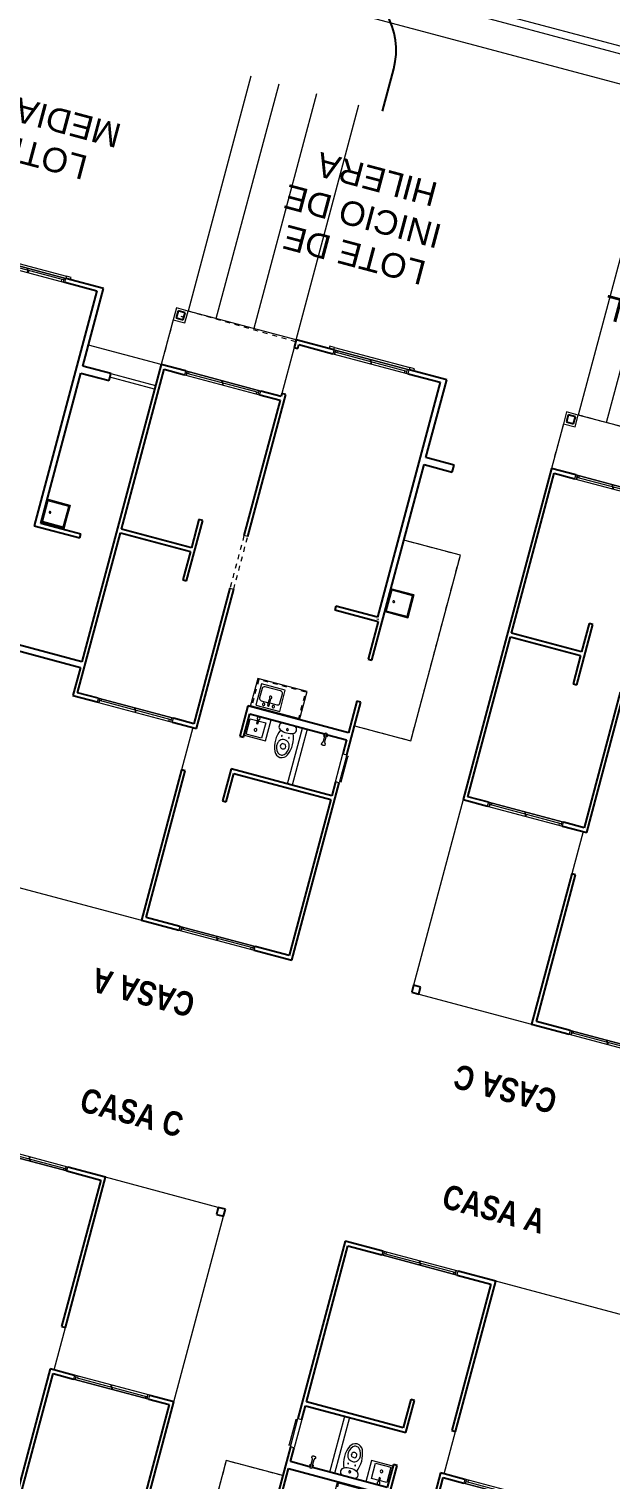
# Model space of a CAD drawing. Header units: metres. Extents: x 689715 to 690980, y 1005284 to 1006835.
# Drawn here: x 690693.04 to 690705, y 1005584.99 to 1005614.81 of the extents above; entities that cross this region are included whole.
import ezdxf

# ---------------------------------------------------------------- set-up
doc = ezdxf.new("R2010")
doc.units = ezdxf.units.M
doc.linetypes.add('Dash', pattern=[0.006, 0.003, -0.003])
doc.linetypes.add('Overhead', pattern=[0.00396875, 0.00238125, -0.0015875])
for name, color, linetype, lineweight in [('A-AREA', 250, 'Dash', 9), ('A-COLS', 52, 'Continuous', 9), ('A-DETL-GENF', 92, 'Continuous', 9), ('A-DETL-MEDM', 33, 'Continuous', 18), ('A-FLOR', 250, 'Continuous', 9), ('A-GENM', 13, 'Continuous', 9), ('A-GLAZ', 151, 'Continuous', 9), ('A-WALL', 250, 'Continuous', 9), ('G-ANNO-TEXT', 2, 'Continuous', 9), ('P-PIPE', 250, 'Continuous', 9), ('P-SANR-FIXT', 250, 'Continuous', 9), ('Q-CASE', 31, 'Continuous', 9), ('X1$0$A-FLOR', 250, 'Continuous', 9)]:
    doc.layers.add(name, color=color, linetype=linetype, lineweight=lineweight)
doc.layers.add('A-BLDG', color=7, linetype='Continuous')
doc.layers.add('C-CALLE-ACERA', color=8, linetype='Continuous')
doc.styles.add('ARIAL', font='arial.ttf')
doc.styles.add('Arial_B', font='', dxfattribs={"width": 0.8, "height": 0.5})
doc.styles.get('Arial_B').set_extended_font_data('Arial', bold=True)

# ---------------------------------------------------------------- blocks, each defined once
blk = doc.blocks.new('Window-Sliding - VENTANA DE 1_60 X 1_20-675561-PLANO CLAVE')
at = {"layer": 'A-GLAZ'}
for p, q in [((0.8003658304546725, 0.03999999999999999), (-0.7996341695453272, 0.03999999999999999)), ((-0.7996341695453272, 0.03999999999999999), (-0.7996341695453272, -0.04254999999902379)), ((-0.7996341695453272, 0.04000000000097636), (0.8003658304546725, 0.04000000000097636)), ((-0.7615341697799087, -0.04254999999902379), (-0.7615341697799087, 0.04000000000097636)), ((-0.7615341697799087, 0.04000000000097636), (-0.7615341697799087, -0.04254999999902379)), ((-0.7266091695452884, 0.04000000000097636), (-0.7266091695452884, -0.001274999999028649)), ((-0.02185916954532734, 0.04000000000097636), (-0.02185916954532734, -0.001274999999028649)), ((0.000365830454672653, -0.001274999999028649), (0.000365830454672653, 0.04000000000097636)), ((0.7622658304671645, 0.04000000000097636), (0.7622658304671645, -0.04254999999902379)), ((0.8003658304546725, -0.04254999999902379), (0.8003658304546725, 0.03999999999999999)), ((-0.7996341695453272, -0.04254999999902379), (0.8003658304546725, -0.04254999999902379)), ((-0.7996341695453272, -0.04254999999902379), (0.8003658304546725, -0.04254999999902379)), ((-0.7996341692992297, -0.04254999999902379), (0.8003658304556447, -0.04254999999902379)), ((0.7622658304671645, -0.001274999999028649), (-0.7615341697799086, -0.001274999999028649)), ((0.000365830454672653, -0.001274999999028649), (0.000365830454672653, -0.04254999999902379)), ((0.02259083045467268, -0.04254999999902379), (0.02259083045467268, -0.001274999999028649)), ((0.7273408304547152, -0.04254999999902379), (0.7273408304547152, -0.001274999999028649))]:
    blk.add_line(p, q, dxfattribs=at)
blk = doc.blocks.new('Window-Sliding - VENTANA DE 1_60 X 1_20-V1-PLANO CLAVE')
at = {"layer": 'A-GLAZ'}
for p, q in [((0.8003658304546725, 0.03999999999999999), (-0.7996341695453272, 0.03999999999999999)), ((-0.7996341695453272, 0.03999999999999999), (-0.7996341695453272, -0.0400000000000174)), ((-0.7996341695453272, 0.04000000000097636), (0.8003658304546725, 0.04000000000097636)), ((-0.7615341697799087, -0.04000000000001742), (-0.7615341697799087, 0.04000000000097636)), ((-0.7615341697799087, 0.04000000000097636), (-0.7615341697799087, -0.04000000000001743)), ((-0.7266091695452884, 0.04000000000097636), (-0.7266091695452884, -0.001274999999028649)), ((-0.02185916954532734, 0.04000000000097636), (-0.02185916954532734, -0.001274999999028649)), ((0.000365830454672653, -0.001274999999028649), (0.000365830454672653, 0.04000000000097636)), ((0.7622658304671645, 0.04000000000097636), (0.7622658304671645, -0.0400000000000134)), ((0.8003658304546725, -0.04000000000001214), (0.8003658304546725, 0.03999999999999999)), ((-0.7996341695453272, -0.04254999999902379), (0.8003658304546725, -0.04254999999902379)), ((-0.7996341695453272, -0.04254999999902379), (0.8003658304546725, -0.04254999999902379)), ((-0.7996341692992297, -0.04254999999902379), (0.8003658304556447, -0.04254999999902379)), ((0.7622658304671645, -0.001274999999028649), (-0.7615341697799086, -0.001274999999028649)), ((0.000365830454672653, -0.001274999999028649), (0.000365830454672653, -0.04000000000001475)), ((0.02259083045467268, -0.04000000000001475), (0.02259083045467268, -0.001274999999028649)), ((0.7273408304547152, -0.04000000000001343), (0.7273408304547152, -0.001274999999028649))]:
    blk.add_line(p, q, dxfattribs=at)
blk = doc.blocks.new('M_MOLDURA SENCILLA PARA VENTANAS - Type 3-V10-PLANO CLAVE')
at = {"layer": 'A-GENM', "lineweight": 18}
for p, q in [((-0.6750000000000111, 0.09000000000000012), (-0.7750000000000058, 0.09000000000000012)), ((-0.7750000000000058, 0.09000000000000012), (-0.7750000000000058, 0.04000000000000011)), ((-0.7750000000000058, 0.04000000000000011), (-0.6750000000000111, 0.04000000000000011)), ((-0.6750000000000111, 0.04000000000000011), (-0.6750000000000111, 0.09000000000000012)), ((1.024999999999992, 0.09000000000000012), (0.9249999999999889, 0.09000000000000012)), ((0.9249999999999889, 0.09000000000000012), (0.9249999999999889, 0.04000000000000011)), ((0.9249999999999889, 0.04000000000000011), (1.024999999999992, 0.04000000000000011)), ((1.024999999999992, 0.04000000000000011), (1.024999999999992, 0.09000000000000012))]:
    blk.add_line(p, q, dxfattribs=at)
at = {"layer": 'A-GENM'}
blk.add_line((-0.675000000000008, 0.09000000000000001), (0.924999999999992, 0.09000000000000001), dxfattribs=at)
blk = doc.blocks.new('M_Ventana_Celosia 1 cuerpo - BAÑO-1121871-PLANO CLAVE')
at = {"layer": 'A-GLAZ'}
for p, q in [((-0.300000000000007, -0.04), (-0.300000000000007, 0.04)), ((-0.300000000000007, 0.04), (0.2999999999999924, 0.04)), ((-0.2750000000000072, 0.03999999999999969), (-0.2750000000000072, 0.07675334097780745)), ((-0.2750000000000072, 0.07675334097780745), (-0.2650000000000072, 0.07675334097780745)), ((-0.2650000000000072, 0.07675334097780745), (-0.2650000000000072, 0.03999999999999969)), ((0.2649999999999921, 0.07604623419662293), (-0.2650000000000081, 0.07604623419662293)), ((0.2649999999999926, 0.03999999999999973), (0.2649999999999926, 0.07675334097781016)), ((0.2749999999999926, 0.07675334097781016), (0.2649999999999926, 0.07675334097781016)), ((0.2749999999999926, 0.07675334097781016), (0.2749999999999926, 0.0399999999999997)), ((0.2999999999999924, 0.04), (0.2999999999999924, -0.04)), ((0.2999999999999924, -0.04), (-0.300000000000007, -0.04))]:
    blk.add_line(p, q, dxfattribs=at)
blk = doc.blocks.new('Sink - Utility - 455 mmx455 mm-688411-PLANO CLAVE')
at = {"layer": 'P-SANR-FIXT'}
for p, q in [((0.494128402543429, 0.2444437499999881), (0.006527169486172977, 0.2444437499999881)), ((0.006527169486180016, 0.2436499999999884), (0.4933346525434293, 0.2436499999999884)), ((0.02936875000000625, 0.2174562499999934), (0.006527169486180016, 0.2436499999999884)), ((0.02936875000000625, 0.2174562499999934), (0.02936875000000625, -0.2174562500000077)), ((0.4706312500000136, 0.2174562499999934), (0.02936875000000625, 0.2174562499999934)), ((0.4933346525434293, 0.2436499999999884), (0.4706312500000136, 0.2174562499999934)), ((0.4706312500000136, -0.2174562500000076), (0.4706312500000136, 0.2174562499999934)), ((0.4933346525434293, 0.2436499999999884), (0.4933346525434293, -0.2436500000000057)), ((0.4941284025434291, -0.2444437500000057), (0.4941284025434291, 0.2444437499999881)), ((0.02936875000000625, -0.2174562500000077), (0.006527169486180016, -0.2436500000000057)), ((0.4933346525434293, -0.2436500000000057), (0.006527169486180016, -0.2436500000000057)), ((0.006527169486171747, -0.2444437500000056), (0.4941284025434291, -0.2444437500000056)), ((0.02936875000000625, -0.2174562500000077), (0.4706312500000136, -0.2174562500000077)), ((0.4706312500000136, -0.2174562500000076), (0.4933346525434293, -0.2436500000000057))]:
    blk.add_line(p, q, dxfattribs=at)
for centre, radius, start, end in [((0.1301750000000063, -9.71852056014801e-15), 0.02000000000000002, 90.00000000000084, 269.9999999999999), ((0.1301750000000063, -9.718520560148014e-15), 0.01999999999999999, 89.99999999999997, 269.9999999999994), ((0.1301750000000063, -9.71852056014801e-15), 0.02, 269.9999999999999, 89.99999999999962), ((0.1301750000000063, -9.718520560148014e-15), 0.01999999999999999, 269.9999999999994, 89.9999999999993)]:
    blk.add_arc(centre, radius, start, end, dxfattribs=at)
blk = doc.blocks.new('Asiento de WC con cisterna - Basado en muro _1_ - 700 x 370 mm-V7-PLANO CLAVE')
at = {"layer": 'P-SANR-FIXT'}
for p, q in [((0.08188709035935567, 0.5055635977873038), (0.09421954282716859, 0.493231145319493)), ((0.09421954282716859, 0.493231145319493), (0.1557804571728157, 0.493231145319493)), ((0.1557804571728157, 0.493231145319493), (0.1681124345074399, 0.5055631226541172)), ((-0.02187722138719559, 0.07499999999999994), (-0.02187722138719559, 0.08391989724035026)), ((-0.02187722138719559, 0.07499999999999994), (-0.02187722138719559, 0.08391989724035026)), ((0.2718772213871811, 0.0839198972403314), (0.2718772213871811, 0.07499999999999994)), ((0.2718772213871811, 0.0839198972403314), (0.2718772213871811, 0.07499999999999994))]:
    blk.add_line(p, q, dxfattribs=at)
for centre, radius, start, end in [((0.5000422088294059, 0.4631829594189233), 0.5583911110627031, 156.2031105431048, 204.6060293370741), ((0.5000422088294061, 0.4631829594189232), 0.5583911110627032, 156.2031105431045, 204.6455084719933), ((0.1263906931667725, 0.6279586832031133), 0.1500205755124663, 90.53114040896261, 156.2031105431063), ((0.1263906931667726, 0.627958683203113), 0.1500205755124664, 90.53114040896229, 156.2031105431058), ((0.2155035793955505, 0.5453808393940114), 0.2198801290422032, 135.6026374064219, 189.0939245400835), ((0.1167033178664538, 0.6421242949030073), 0.08160219203835921, 84.16452320228078, 135.6026374064211), ((0.1249996889637568, 0.5385196732527052), 0.05811982397823022, 17.18294614083706, 162.8135445182307), ((0.1236093068331425, 0.6279586832032669), 0.1500205755124664, 23.79688945691986, 89.46885958470654), ((0.1236093068331423, 0.6279586832032668), 0.1500205755124665, 23.79688945691951, 89.46885958470611), ((0.1332966821335287, 0.6421242949030073), 0.08160219203835917, 44.39736259357652, 95.8354767977185), ((0.03449642060443201, 0.5453808393940114), 0.2198801290422031, 350.9060754599147, 44.3973625935772), ((-0.2500422088294234, 0.4631829594189235), 0.5583911110627031, 335.3544915280072, 23.79688945691954), ((-0.2500422088294235, 0.4631829594189235), 0.5583911110627032, 335.3939706629263, 23.79688945691991), ((0.1249965700011368, 0.5308938083802591), 0.1282210170177353, 189.0939245400833, 270.0015327010727), ((0.0518305911706004, 0.3404140648905677), 0.007829715225314391, 1.272221872585407e-12, 180.0000000000004), ((0.0518305911706004, 0.3404140648905676), 0.007829715225314412, 179.9999999999999, 359.9999999999992), ((0.1172424294186785, 0.5409189368466328), 0.0499999999999988, 162.8135445182306, 225.0000000000047), ((0.1250034299988457, 0.5308938083802591), 0.1282210170177353, 269.9984672994297, 317.5547232189022), ((0.1327570954481102, 0.5409184617134469), 0.05000000000000183, 314.9999999999996, 17.18294614083711), ((0.1997880414132113, 0.3404140648905682), 0.007829715225314409, 7.124442486478279e-13, 180.000000000004), ((0.1997880414132113, 0.3404140648905676), 0.007829715225314452, 179.9999999999995, 1.933777246329818e-12), ((0.1250034299988457, 0.5308938083802591), 0.1282210170177355, 317.5547232189018, 350.9060754599144), ((0.0221904505495775, 0.1536969039532579), 0.0825275128411137, 113.1217691630647, 237.7255393616297), ((0.02219045054957754, 0.1536969039532579), 0.08252751284111375, 113.1217691630644, 237.7255393616293), ((0.1249999999999927, -0.08708317119861808), 0.3443382231803591, 66.87823083693358, 113.121769163063), ((0.1249999999982369, -0.08708317119446829), 0.3443382231758532, 112.6568070909436, 113.1217691630658), ((0.1256452486108077, 0.1862915561837395), 0.02088535773801652, 2.544443745170813e-14, 180), ((0.1256452486108077, 0.1862915561837395), 0.02088535773801541, 180, 5.088887490341627e-14), ((0.1249999999989467, -0.08708317120110491), 0.3443382231830575, 66.87823083693642, 67.34319290905344), ((0.2278095494504263, 0.1536969039532501), 0.08252751284111375, 302.2744606383561, 66.87823083693543), ((0.2278095494504263, 0.1536969039532501), 0.08252751284111372, 302.2744606383558, 66.87823083693507)]:
    blk.add_arc(centre, radius, start, end, dxfattribs=at)
blk = doc.blocks.new('Shower_System-Symmons-Dia-Shower-Tub_Spout - 2_5 GPM Flow Restrictor_ Chrome-789671-PLANO CLAVE')
at = {"layer": 'P-PIPE'}
for p, q in [((10.78847418490957, 5.64833240039586), (10.78847418490957, 5.673732400395861)), ((10.86446639145359, 5.673732400395862), (10.86446639145359, 5.648332400395861)), ((10.79472028818157, 5.642086297123863), (10.78847418490957, 5.64833240039586)), ((10.80742028818156, 5.634753948705157), (10.79472028818157, 5.642086297123863)), ((10.79472028818157, 5.458853730516862), (10.81200504935531, 5.463495703043542)), ((10.79472028818157, 5.455054265245675), (10.79472028818157, 5.458853730516862)), ((10.81377028818158, 5.455054265245715), (10.79472028818157, 5.455054265245715)), ((10.80742028818156, 5.620154265245772), (10.80742028818156, 5.634753948705157)), ((10.81200504935531, 5.463495703043542), (10.81377028818157, 5.463495703043542)), ((10.81377028818157, 5.463495703043542), (10.81377028818156, 5.614123166941712)), ((10.81377028818158, 5.429654265245681), (10.81377028818158, 5.455054265245715)), ((10.83917028818158, 5.429654265245681), (10.81377028818158, 5.429654265245681)), ((10.83917028818159, 5.614123166941712), (10.83917028818159, 5.463495703043542)), ((10.83917028818159, 5.463495703043542), (10.84093552700785, 5.463495703043542)), ((10.85822028818159, 5.455054265245715), (10.83917028818158, 5.455054265245715)), ((10.83917028818158, 5.455054265245715), (10.83917028818158, 5.429654265245681)), ((10.84093552700785, 5.463495703043542), (10.85822028818159, 5.458853730516863)), ((10.85822028818159, 5.642086297123863), (10.84552028818159, 5.634753948705158)), ((10.84552028818159, 5.634753948705158), (10.84552028818159, 5.620154265245772)), ((10.86446639145359, 5.648332400395861), (10.85822028818159, 5.642086297123863)), ((10.85822028818159, 5.458853730516863), (10.85822028818159, 5.455054265245715))]:
    blk.add_line(p, q, dxfattribs=at)
blk.add_open_spline([(10.78847418490957, 5.673732400395861), (10.78847654084586, 5.674601728311892), (10.78882015961313, 5.676313428696286), (10.79036904348912, 5.678832166529689), (10.79290117796723, 5.681205930820459), (10.79749763517924, 5.684101631818613), (10.80530575190709, 5.687059475227506), (10.81697131742473, 5.689164437133897), (10.82966575595639, 5.689597408816618), (10.8420135478714, 5.68831017386291), (10.8535677299157, 5.685208237250614), (10.86227323625739, 5.680183749285701), (10.86446050161287, 5.67590572018594), (10.86446639145359, 5.673732400395862)], degree=3, knots=[0, 0, 0, 0, 0.05263157894736842, 0.1052631578947368, 0.1578947368421053, 0.2105263157894737, 0.3157894736842105, 0.4210526315789473, 0.5263157894736842, 0.631578947368421, 0.7368421052631579, 0.868421052631579, 1, 1, 1, 1], dxfattribs=at)
for points in [[(10.81377028818156, 5.614123166941712), (10.81243554213799, 5.614630948917133), (10.81012839499278, 5.615792135391595), (10.80792105471739, 5.617888621405987), (10.80742151009942, 5.61939317255876), (10.80742028818156, 5.620154265245772)], [(10.84552028818159, 5.620154265245772), (10.84551906626373, 5.61939317255876), (10.84501952164576, 5.617888621405988), (10.84281218137037, 5.615792135391595), (10.84050503422517, 5.614630948917135), (10.83917028818159, 5.614123166941712)]]:
    blk.add_open_spline(points, degree=3, dxfattribs=at)
at = {"layer": 'P-SANR-FIXT'}
for p, q in [((10.73122028818158, 5.455054265245669), (10.73122028818158, 5.461404265245669)), ((10.73122028818158, 5.461404265245669), (10.79472028818157, 5.461404265245669)), ((10.79472028818157, 5.461404265245669), (10.79472028818157, 5.505854265245668)), ((10.79472028818157, 5.505854265245668), (10.81377028818157, 5.505854265245668)), ((10.83917028818158, 5.505854265245668), (10.85822028818158, 5.505854265245668)), ((10.85822028818158, 5.505854265245668), (10.85822028818158, 5.46140426524567)), ((10.85822028818158, 5.46140426524567), (10.92172028818158, 5.46140426524567)), ((10.92172028818158, 5.46140426524567), (10.92172028818158, 5.455054265245669))]:
    blk.add_line(p, q, dxfattribs=at)
blk = doc.blocks.new('M_PONTUS45_2017 - M_PONTUS45_2017-883207-PLANO CLAVE')
at = {"layer": 'A-GENM'}
for p, q in [((0.2279999999999978, 0.5280000000000005), (-0.2280000000000022, 0.5280000000000005)), ((-0.2280000000000022, 0.5280000000000005), (-0.2280000000000022, 0.07500000000000001)), ((-0.1359999999999999, 0.167995535799878), (-0.1359999999999999, 0.4948549201694228)), ((-0.1359999999999994, 0.4948549201694216), (0.1930000000000005, 0.4948549201694216)), ((0.1930000000000005, 0.4948549201694228), (0.1930000000000005, 0.167995535799878)), ((0.1930000000000005, 0.167995535799878), (-0.1359999999999999, 0.167995535799878))]:
    blk.add_line(p, q, dxfattribs=at)
at = {"layer": 'P-SANR-FIXT'}
for p, q in [((0.01334027428635848, 0.2253312500000225), (0.0133402742863582, 0.1390111950436073)), ((0.04366380000000099, 0.2253312500000224), (0.01334027428635848, 0.2253312500000225)), ((0.0221499999999993, 0.1999312500000069), (0.02214999999999903, 0.143680550901422)), ((0.03484999999999897, 0.1999312500000069), (0.0221499999999993, 0.1999312500000069)), ((0.03484999999999869, 0.1436805509014218), (0.03484999999999897, 0.1999312500000069)), ((0.0436638000000007, 0.1392898136295784), (0.04366380000000099, 0.2253312500000224))]:
    blk.add_line(p, q, dxfattribs=at)
for centre, radius, start, end in [((0.02850000000000183, 0.3600363776654815), 0.02717799999999874, 359.9999999999991, 179.9999999999995), ((0.02850000000000183, 0.3600363776654815), 0.02717799999999875, 179.9999999999999, 359.9999999999992), ((0.02850000000000062, 0.1150000000000157), 0.02937509999996869, 359.9999999999992, 179.9999999999995), ((0.02850000000000062, 0.1150000000000157), 0.0293750999999687, 179.9999999999998, 359.9999999999993), ((0.02850000000000262, 0.1149999999999975), 0.02937509999998626, 77.51585301925981, 102.4841469807401)]:
    blk.add_arc(centre, radius, start, end, dxfattribs=at)
blk = doc.blocks.new('M_Opening-Door - 0915 x 2134mm-891380-PLANO CLAVE')
at = {"layer": 'A-DETL-GENF', "linetype": 'Overhead'}
for p, q in [((0.5518113432835852, 0.04000000000000224), (-0.5681886567164147, 0.04000000000000224)), ((-0.5681886567164147, -0.03999999999999618), (0.5518113432835852, -0.03999999999999618))]:
    blk.add_line(p, q, dxfattribs=at)
at = {"layer": 'A-DETL-MEDM'}
for p, q in [((-0.5681886567164147, 0.04000000000000224), (-0.5681886567164147, -0.03999999999999618)), ((0.551811343283585, -0.03999999999999618), (0.551811343283585, 0.04000000000000224))]:
    blk.add_line(p, q, dxfattribs=at)
blk = doc.blocks.new('M_Base Cabinet-Double Door Sink Unit - 105-535934-PLANO CLAVE')
at = {"layer": 'Q-CASE', "linetype": 'Dash'}
for p, q in [((-0.4812622950819733, -6.767919558114955e-17), (-0.4812622950819733, -0.5799999999999997)), ((0.5187377049180263, -0.5799999999999997), (0.5187377049180263, -6.767919558114955e-17)), ((-0.4812622950819733, -0.5799999999999997), (0.5187377049180263, -0.5799999999999997))]:
    blk.add_line(p, q, dxfattribs=at)
blk = doc.blocks.new('Counter Top w Sink Hole - 600mm Depth-798893-PLANO CLAVE')
at = {"layer": 'Q-CASE'}
for p, q in [((-1.200462295081971, 0), (-1.200462295081971, -0.5999999999999998)), ((-0.1504622950819716, -0.5999999999999998), (-0.1504622950819716, 0)), ((-1.200462295081969, -0.01904999999999946), (-0.1504622950819689, -0.01904999999999946)), ((-1.200462295081971, -0.5999999999999998), (-0.1504622950819716, -0.5999999999999998))]:
    blk.add_line(p, q, dxfattribs=at)
blk = doc.blocks.new('Fregadero de cocina - Isla - 510 x 450 mm-V14-PLANO CLAVE')
at = {"layer": 'P-SANR-FIXT'}
for p, q in [((-0.2393107594349382, 0.2273454011136385), (-0.2393107594349382, -0.22265459888635)), ((0.2706892405650619, 0.2273454011136385), (-0.2393107594349382, 0.2273454011136385)), ((-0.2012107594349317, 0.06224540111364279), (-0.2012107594349317, -0.1337545988863613)), ((0.002989240565061231, 0.1130454011136345), (-0.1504107594349398, 0.1130454011136345)), ((0.00298924056506123, 0.1701954011136374), (0.00298924056506123, 0.05314540111363695)), ((0.0283892405650612, 0.1701954011136374), (0.0283892405650612, 0.05314540111363695)), ((0.1817892405650552, 0.1130454011136363), (0.02838924056506121, 0.1130454011136363)), ((0.2325892405650642, -0.1337545988863628), (0.2325892405650642, 0.06224540111362735)), ((0.2706892405650619, -0.22265459888635), (0.2706892405650619, 0.2273454011136386)), ((-0.2393107594349382, -0.22265459888635), (0.2706892405650619, -0.22265459888635)), ((-0.1504107594349319, -0.1845545988863609), (0.1817892405650662, -0.1845545988863609))]:
    blk.add_line(p, q, dxfattribs=at)
for centre, radius, start, end in [((-0.1504107594349399, 0.06224540111364263), 0.05079999999999229, 89.99999999999994, 180), ((-0.08591075943493846, 0.1671166075596429), 0.0254000000000002, 359.9999999999996, 179.9999999999998), ((-0.08591075943493846, 0.1671166075596429), 0.02540000000000019, 180.0000000000001, 3.562221243239139e-13), ((0.01568924056506129, -5.66033779171555e-17), 0.02539999999999978, 359.9999999999996, 179.9999999999998), ((0.01568924056506129, -5.586524424723636e-17), 0.02539999999999978, 180.0000000000001, 3.053332494204976e-13), ((0.01568924056506121, 0.1701954011136374), 0.0127, 359.9999999999996, 179.9999999999999), ((0.01568924056506121, 0.05314540111363695), 0.01269999999999997, 180, 5.088887490341627e-14), ((0.1172892405650611, 0.172313332320954), 0.02540000000000013, 359.9999999999996, 179.9999999999998), ((0.1172892405650611, 0.172313332320954), 0.02540000000000013, 180.0000000000001, 3.562221243239139e-13), ((0.1817892405650552, 0.06224540111362734), 0.05080000000000862, 359.9999999999996, 90.00000000000006), ((-0.150410759434932, -0.1337545988863612), 0.05079999999999975, 179.9999999999997, 269.9999999999994), ((0.1817892405650661, -0.1337545988863628), 0.05079999999999806, 269.9999999999996, 2.544443745170813e-14)]:
    blk.add_arc(centre, radius, start, end, dxfattribs=at)
blk = doc.blocks.new('M_Rectangular Column - 25X25-664251-PLANO CLAVE')
at = {"layer": 'A-COLS'}
for p, q in [((0.1250000000000005, 0.1250000000000036), (-0.1249999999999997, 0.1250000000000036)), ((-0.1249999999999997, 0.1250000000000036), (-0.1249999999999997, -0.1249999999999954)), ((0.1250000000000005, -0.1249999999999954), (0.1250000000000005, 0.1250000000000036)), ((-0.1249999999999997, -0.1249999999999954), (0.1250000000000005, -0.1249999999999954))]:
    blk.add_line(p, q, dxfattribs=at)
blk = doc.blocks.new('FRESNO A')
at = {"layer": 'A-COLS'}
h = blk.add_hatch(dxfattribs=at)
h.set_pattern_fill('FP_2', color=141, style=0, pattern_type=2)
h.set_pattern_definition([(49.99999999999999, (-60.87647028818293, 7.224945734754492), (0.4556770199074901, -0.04034170953528002), [0.048, -0.524]), (355, (-60.87647028818293, 7.224945734754492), (-0.08772022844793115, 0.4774622095213848), [0.038, -0.419]), (100.451, (-60.83847028818293, 7.221945734754492), (0.3676563626281205, 0.4379563894031687), [0.04, -0.445]), (46.184, (-60.87647028818293, 7.351945734754494), (0.6776120746636465, -0.1055219231725278), [0.071, -0.7859999999999999]), (96.63599999999998, (-60.82047028818293, 7.342945734754494), (0.5934750727977501, 0.618727999986832), [0.06099999999999998, -0.6679999999999996]), (351.184, (-60.87647028818293, 7.351945734754494), (0.5937771062446777, 0.6183015025856697), [0.057, -0.629]), (21, (-60.81347028818293, 7.319945734754491), (0.3789860528217545, -0.256200257155582), [0.048, -0.524]), (326, (-60.81347028818293, 7.319945734754491), (0.1547564319647091, 0.4601254685034858), [0.038, -0.419]), (71.45100000000001, (-60.78147028818293, 7.29894573475449), (0.5338849710407494, 0.2048019474927379), [0.04, -0.445]), (37.50000000000001, (-60.87647028818293, 7.224945734754492), (0.007874588010895286, 0.2114993873836487), [0.008, -0.406, 0.008, -0.417, -0.421]), (37.50000000000001, (-60.87647028818293, 7.224945734754492), (0.007874588010895286, 0.2114993873836487), [-0.8390000000000001, 0.008, -0.412]), (7.499999999999999, (-60.87647028818293, 7.224945734754492), (0.1666766369180628, 0.2509021695914251), [0.008, -0.234, 0.008, -0.396, -0.16]), (7.499999999999999, (-60.87647028818293, 7.224945734754492), (0.1666766369180628, 0.2509021695914251), [-0.647, 0.008, -0.152]), (327.5, (-61.01847028818293, 7.224945734754492), (0.3392980184879484, -0.01458953906577559), [0.008, -0.15, 0.008, -0.487, -0.657]), (327.5, (-61.01847028818293, 7.224945734754492), (0.3392980184879484, -0.01458953906577559), [-0.654, 0.008, -0.649]), (317.5, (-61.08147028818293, 7.224945734754492), (0.3702240791281796, 0.06358562128100498), [0.008, -0.198, 0.008, -0.321, -0.467]), (317.5, (-61.08147028818293, 7.224945734754492), (0.3702240791281796, 0.06358562128100498), [-0.535, 0.008, -0.458])])
h.paths.add_polyline_path([(7.100000000000065, 5.050000000000033), (7.250000000000085, 5.050000000000033), (7.250000000000085, 5.200000000000031), (7.100000000000065, 5.200000000000031), (7.100000000000065, 5.05739130434803)], flags=0)
at = {"layer": 'A-AREA', "color": 141}
for p, q in [((1.549999999999883, 12.36000000000009), (0.3499999999999375, 12.3600000000001)), ((0.3499999999999375, 12.3600000000001), (0.3499999999999233, 8.410000000000096)), ((0.3499999999999233, 8.410000000000096), (1.549999999999855, 8.410000000000089)), ((7.299999999999997, 5.250000000000036), (7.299999999999997, 6.204096295797761)), ((4.749999999999915, 5.039382239382341), (7.049999999999997, 5.003861003861097))]:
    blk.add_line(p, q, dxfattribs=at)
at = {"layer": 'A-COLS', "color": 141, "lineweight": 25}
for p, q in [((7.25, 5.200000000000038), (7.099999999999994, 5.200000000000038)), ((7.099999999999994, 5.200000000000038), (7.099999999999994, 5.050000000000033)), ((7.25, 5.050000000000033), (7.25, 5.200000000000038)), ((7.099999999999994, 5.050000000000033), (7.25, 5.050000000000033))]:
    blk.add_line(p, q, dxfattribs=at)
at = {"layer": 'A-FLOR', "color": 141}
for p, q in [((7.91749999999999, 17.34999999999998), (4.749999999999815, 17.34999999999998)), ((4.749999999999844, 13.25000000000011), (4.749999999999844, 14.15000000000011)), ((1.549999999999912, 12.36000000000009), (0.3499999999999375, 12.36000000000009)), ((0.3499999999999375, 12.36000000000009), (0.3499999999999375, 8.410000000000096)), ((0.3499999999999375, 8.410000000000096), (1.549999999999912, 8.410000000000096)), ((4.749999999999915, 5.160048147898884), (4.749999999999915, 6.140048147898938)), ((7.299999999999898, 5.250000000000036), (7.299999999999898, 6.204096295797775)), ((4.749999999999915, 5.000000000000099), (7.049999999999997, 5.000000000000099))]:
    blk.add_line(p, q, dxfattribs=at)
at = {"layer": 'A-WALL', "color": 141, "lineweight": 25}
for p, q in [((2.349999999999866, 17.35000000000009), (1.549999999999912, 17.35000000000009)), ((1.549999999999912, 17.35000000000009), (1.549999999999883, 13.57500000000008)), ((4.749999999999872, 17.35000000000008), (3.949999999999861, 17.35000000000008)), ((4.749999999999858, 14.15000000000011), (4.749999999999872, 17.35000000000008)), ((1.62999999999991, 17.27000000000009), (2.349999999999866, 17.27000000000009)), ((1.629999999999924, 13.95000000000009), (1.62999999999991, 17.27000000000009)), ((3.949999999999861, 17.27000000000008), (4.66999999999986, 17.27000000000008)), ((4.66999999999986, 17.27000000000008), (4.66999999999986, 14.15000000000011)), ((3.689999999999898, 14.55000000000008), (3.689999999999912, 13.95000000000008)), ((3.769999999999897, 14.55000000000008), (3.689999999999898, 14.55000000000008)), ((3.769999999999897, 13.87000000000008), (3.769999999999897, 14.55000000000008)), ((4.66999999999986, 14.15000000000011), (4.749999999999858, 14.15000000000011)), ((3.689999999999898, 13.95000000000008), (1.62999999999991, 13.95000000000009)), ((1.62999999999991, 13.87000000000009), (3.769999999999897, 13.87000000000008)), ((1.629999999999868, 13.57500000000008), (1.629999999999868, 13.87000000000009)), ((3.689999999999898, 13.17000000000008), (3.689999999999912, 12.68000000000008)), ((3.769999999999897, 13.17000000000008), (3.689999999999898, 13.17000000000008)), ((3.769999999999897, 12.53000000000008), (3.769999999999897, 13.17000000000008)), ((5.185000000000002, 13.25000000000011), (4.66999999999986, 13.25000000000011)), ((4.66999999999986, 13.25000000000011), (4.66999999999986, 10.28681119365349)), ((4.749999999999858, 13.17000000000011), (5.185000000000002, 13.1700000000001)), ((4.749999999999858, 10.28681119365349), (4.749999999999858, 13.17000000000011)), ((7.299999999999912, 13.2500000000001), (6.785000000000011, 13.2500000000001)), ((6.785000000000011, 13.17000000000009), (7.219999999999914, 13.17000000000009)), ((7.219999999999914, 13.17000000000009), (7.219999999999914, 9.766811193653474)), ((7.299999999999912, 12.65000000000015), (7.299999999999912, 13.2500000000001)), ((1.549999999999883, 12.97500000000009), (1.549999999999883, 12.36000000000009)), ((1.629999999999868, 12.68000000000008), (1.629999999999868, 12.97500000000009)), ((2.038249999999877, 12.68000000000008), (1.629999999999868, 12.68000000000008)), ((1.629999999999868, 12.53000000000009), (3.769999999999897, 12.53000000000008)), ((1.629999999999868, 11.86000000000008), (1.629999999999868, 12.53000000000009)), ((3.689999999999898, 12.68000000000008), (2.10174999999991, 12.68000000000008)), ((8.849814697676877, 12.65000000000015), (7.299999999999912, 12.65000000000015)), ((7.299999999999912, 6.204096295797761), (7.299999999999912, 12.53000000000015)), ((1.549999999999883, 12.35998642538004), (1.549999999999855, 11.86000000000008)), ((1.549999999999855, 11.86000000000008), (1.629999999999868, 11.86000000000008)), ((1.549999999999855, 10.96000000000008), (1.549999999999855, 6.800000000000097)), ((1.629999999999868, 10.96000000000008), (1.549999999999855, 10.96000000000008)), ((1.629999999999853, 10.16000000000008), (1.629999999999868, 10.96000000000008)), ((2.549999999999855, 10.16000000000007), (1.629999999999868, 10.16000000000008)), ((2.549999999999855, 10.08000000000008), (2.549999999999855, 10.16000000000007)), ((5.729999999999933, 10.36681119365348), (5.649999999999892, 10.36681119365349)), ((5.649999999999892, 10.36681119365349), (5.649999999999935, 9.086811193653489)), ((5.729999999999933, 9.766811193653481), (5.729999999999933, 10.36681119365348)), ((1.66999999999986, 10.08000000000008), (2.549999999999855, 10.08000000000008)), ((1.66999999999986, 5.080000000000098), (1.66999999999986, 10.08000000000008)), ((7.219999999999914, 9.766811193653474), (5.729999999999933, 9.766811193653481)), ((5.729999999999933, 9.086811193653489), (5.729999999999933, 9.686811193653476)), ((5.729999999999933, 9.686811193653476), (7.219999999999914, 9.686811193653476)), ((7.219999999999914, 9.686811193653476), (7.219999999999914, 6.28409629579776)), ((4.669999999999916, 9.166811193653494), (4.669999999999916, 6.140048147898931)), ((4.749999999999915, 6.284096295797767), (4.749999999999915, 9.166811193653494)), ((5.649999999999935, 9.086811193653489), (5.729999999999933, 9.086811193653489)), ((1.549999999999855, 6.800000000000097), (0.9499999999998607, 6.800000000000104)), ((0.9499999999998607, 6.800000000000104), (0.9499999999998607, 6.650000000000098)), ((0.9499999999998607, 6.650000000000098), (1.549999999999855, 6.650000000000098)), ((1.549999999999855, 6.650000000000098), (1.549999999999855, 5.000000000000099)), ((5.184999999999917, 6.284096295797767), (4.749999999999915, 6.284096295797767)), ((7.219999999999914, 6.28409629579776), (6.784999999999926, 6.28409629579776)), ((4.669999999999916, 6.140048147898931), (4.749999999999915, 6.140048147898931)), ((4.749999999999915, 6.204096295797761), (5.184999999999917, 6.204096295797761)), ((4.749999999999915, 6.140048147898931), (4.749999999999915, 6.204096295797768)), ((6.784999999999926, 6.204096295797761), (7.299999999999912, 6.204096295797761)), ((2.349999999999866, 5.080000000000098), (1.66999999999986, 5.080000000000098)), ((4.669999999999916, 5.080000000000098), (3.949999999999861, 5.080000000000098)), ((4.669999999999916, 5.160048147898941), (4.669999999999916, 5.080000000000098)), ((4.749999999999915, 5.160048147898941), (4.669999999999916, 5.160048147898941)), ((4.749999999999915, 5.000000000000099), (4.749999999999915, 5.160048147898941)), ((1.549999999999855, 5.000000000000099), (2.349999999999866, 5.000000000000099)), ((3.949999999999861, 5.000000000000099), (4.749999999999915, 5.000000000000099))]:
    blk.add_line(p, q, dxfattribs=at)
at = {"layer": 'A-WALL', "color": 141}
for p, q in [((2.469999999999899, 12.68000000000008), (2.469999999999899, 13.87000000000009)), ((2.569999999999894, 13.87000000000008), (2.569999999999894, 12.68000000000008)), ((1.629999999999868, 10.12000000000008), (1.669999999999874, 10.12000000000008))]:
    blk.add_line(p, q, dxfattribs=at)
at = {"layer": 'X1$0$A-FLOR', "color": 141}
for p, q in [((4.749999999999901, 5.000000000000007), (4.749999999999901, -2.131628207280301e-14)), ((5.649999999999892, -2.131628207280301e-14), (5.649999999999892, 5.000000000000007)), ((6.449999999999989, 5.000000000000014), (6.449999999999989, -7.105427357601002e-15)), ((7.049999999999983, -7.105427357601002e-15), (7.049999999999983, 5.000000000000014)), ((-1.250000000000242, -1.800000000000004), (7.800000000000026, -1.800000000000011)), ((-0.5000000000002416, -2.40000000000002), (3.999999999999943, -2.400000000000013)), ((-0.5000000000002416, -2.550000000000018), (3.999999999999943, -2.550000000000011))]:
    blk.add_line(p, q, dxfattribs=at)
at = {"layer": 'A-COLS', "color": 141}
blk.add_blockref('M_Rectangular Column - 25X25-664251-PLANO CLAVE', (7.174999999999997, 5.125000000000028), dxfattribs=at)
at = {"layer": 'A-GENM', "color": 141}
blk.add_blockref('M_PONTUS45_2017 - M_PONTUS45_2017-883207-PLANO CLAVE', (3.461999999999904, 12.60500000000008), dxfattribs=at)
for name, p, rotation in [('M_Opening-Door - 0915 x 2134mm-891380-PLANO CLAVE', (4.709999999999923, 9.718622536937076), 269.9999999999999), ('M_MOLDURA SENCILLA PARA VENTANAS - Type 3-V10-PLANO CLAVE', (3.274999999999849, 5.040000000000099), 180)]:
    blk.add_blockref(name, p, dxfattribs=dict(at, rotation=rotation))
at = {"layer": 'A-GLAZ', "color": 141}
for name, p, rotation in [('Window-Sliding - VENTANA DE 1_60 X 1_20-V1-PLANO CLAVE', (3.150365830454533, 17.31000000000008), 180), ('M_Ventana_Celosia 1 cuerpo - BAÑO-1121871-PLANO CLAVE', (1.589999999999876, 13.27500000000009), 89.99999999999991), ('Window-Sliding - VENTANA DE 1_60 X 1_20-675561-PLANO CLAVE', (5.985365830454683, 13.2100000000001), 180), ('Window-Sliding - VENTANA DE 1_60 X 1_20-675561-PLANO CLAVE', (5.985365830454597, 6.24409629579776), 180), ('Window-Sliding - VENTANA DE 1_60 X 1_20-675561-PLANO CLAVE', (3.150365830454533, 5.040000000000099), 180)]:
    blk.add_blockref(name, p, dxfattribs=dict(at, rotation=rotation))
at = {"layer": 'P-SANR-FIXT', "color": 141}
for name, p in [('Asiento de WC con cisterna - Basado en muro _1_ - 700 x 370 mm-V7-PLANO CLAVE', (2.7349999999999, 12.60500000000008)), ('Shower_System-Symmons-Dia-Shower-Tub_Spout - 2_5 GPM Flow Restrictor_ Chrome-789671-PLANO CLAVE', (-8.756470288181688, 7.224945734754492)), ('Fregadero de cocina - Isla - 510 x 450 mm-V14-PLANO CLAVE', (3.349310759434829, 12.24265459888645))]:
    blk.add_blockref(name, p, dxfattribs=at)
at = {"layer": 'P-SANR-FIXT', "color": 141, "rotation": 180}
blk.add_blockref('Sink - Utility - 455 mmx455 mm-688411-PLANO CLAVE', (1.556527169486046, 9.686350000000076), dxfattribs=at)
at = {"layer": 'Q-CASE', "color": 141}
for name, p in [('Counter Top w Sink Hole - 600mm Depth-798893-PLANO CLAVE', (3.870462295081865, 12.53000000000009)), ('M_Base Cabinet-Double Door Sink Unit - 105-535934-PLANO CLAVE', (3.176262295081855, 12.53000000000009))]:
    blk.add_blockref(name, p, dxfattribs=at)
at = {"layer": 'G-ANNO-TEXT', "color": 141, "char_height": 0.5, "attachment_point": 1}
for s, insert, width, style in [('CASA A', (3.261351614831241, 19.02872913707012), 2.645568750000001, 'Arial_B'), ('LOTE DE ', (2.55483552264559, 3.253583899203583), 3.142615, 'ARIAL'), ('INICIO DE ', (2.435773022645591, 2.443297440870246), 3.447256249999999, 'ARIAL'), ('HILERA', (2.740043855978925, 1.633010982536909), 2.501265, 'ARIAL')]:
    blk.add_mtext(s, dxfattribs=dict(at, insert=insert, width=width, style=style))
blk = doc.blocks.new('FRESNO C')
at = {"layer": 'A-AREA', "color": 141}
for p, q in [((7.300000000000068, 5.250000000000028), (7.300000000000068, 6.204096295797683)), ((4.749999999999972, 5.000000000000014), (7.050000000000239, 5.000000000000014))]:
    blk.add_line(p, q, dxfattribs=at)
at = {"layer": 'A-COLS', "color": 141, "lineweight": 25}
for p, q in [((7.300000000000068, 17.35000000000001), (7.150000000000063, 17.35000000000001)), ((7.150000000000063, 17.35000000000001), (7.150000000000063, 17.2)), ((7.300000000000068, 17.2), (7.300000000000068, 17.35000000000001)), ((7.150000000000063, 17.2), (7.300000000000068, 17.2)), ((7.250000000000242, 5.200000000000031), (7.10000000000025, 5.200000000000031)), ((7.10000000000025, 5.200000000000031), (7.10000000000025, 5.050000000000026)), ((7.250000000000242, 5.050000000000026), (7.250000000000242, 5.200000000000031)), ((7.10000000000025, 5.050000000000026), (7.250000000000242, 5.050000000000026))]:
    blk.add_line(p, q, dxfattribs=at)
at = {"layer": 'A-FLOR', "color": 141}
for p, q in [((7.150000000000063, 17.35000000000001), (4.749999999999915, 17.35000000000001)), ((7.300000000000068, 13.25000000000001), (7.300000000000068, 17.2)), ((4.749999999999915, 13.25000000000003), (4.749999999999915, 14.15000000000002)), ((7.300000000000068, 5.250000000000028), (7.300000000000068, 6.204096295797683)), ((4.749999999999986, 5.000000000000028), (7.050000000000239, 5.000000000000028))]:
    blk.add_line(p, q, dxfattribs=at)
at = {"layer": 'A-WALL', "color": 141, "lineweight": 25}
for p, q in [((4.749999999999943, 17.35000000000001), (3.949999999999946, 17.35000000000001)), ((4.749999999999943, 14.15000000000002), (4.749999999999943, 17.35000000000001)), ((3.949999999999946, 17.27000000000001), (4.669999999999945, 17.27)), ((4.669999999999945, 17.27), (4.669999999999931, 14.15000000000002)), ((4.669999999999931, 14.15000000000002), (4.749999999999943, 14.15000000000002)), ((5.185000000000088, 13.25000000000003), (4.669999999999931, 13.25000000000003)), ((4.669999999999931, 13.25000000000003), (4.669999999999959, 10.28681119365341)), ((4.749999999999943, 13.17000000000003), (5.185000000000088, 13.17000000000003)), ((4.749999999999943, 10.28681119365341), (4.749999999999943, 13.17000000000003)), ((7.300000000000068, 13.25000000000001), (6.785000000000082, 13.25000000000001)), ((6.785000000000082, 13.17000000000003), (7.220000000000084, 13.17000000000003)), ((7.220000000000084, 13.17000000000003), (7.220000000000084, 9.766811193653396)), ((7.300000000000068, 6.204096295797683), (7.300000000000068, 13.25000000000001)), ((5.650000000000006, 10.3668111936534), (5.650000000000006, 9.086811193653418)), ((5.730000000000004, 10.3668111936534), (5.650000000000006, 10.3668111936534)), ((5.730000000000004, 9.766811193653396), (5.730000000000004, 10.3668111936534)), ((7.220000000000084, 9.766811193653396), (5.730000000000004, 9.766811193653396)), ((5.730000000000004, 9.086811193653418), (5.730000000000018, 9.686811193653412)), ((5.730000000000004, 9.686811193653412), (7.220000000000084, 9.686811193653398)), ((7.220000000000084, 9.686811193653398), (7.220000000000056, 6.284096295797681)), ((5.650000000000006, 9.086811193653418), (5.730000000000004, 9.086811193653418)), ((7.220000000000056, 6.284096295797681), (6.785000000000025, 6.284096295797681)), ((6.785000000000025, 6.204096295797683), (7.300000000000068, 6.204096295797683))]:
    blk.add_line(p, q, dxfattribs=at)
at = {"layer": 'X1$0$A-FLOR', "color": 141}
for p, q in [((6.449999999999903, 5.000000000000014), (6.449999999999918, -1.4210854715202e-14)), ((7.049999999999898, -1.4210854715202e-14), (7.049999999999898, 5.000000000000014))]:
    blk.add_line(p, q, dxfattribs=at)
at = {"layer": 'A-COLS', "color": 141}
blk.add_blockref('M_Rectangular Column - 25X25-664251-PLANO CLAVE', (7.175000000000239, 5.125000000000014), dxfattribs=at)
at = {"layer": 'A-GLAZ', "color": 141, "rotation": 180}
for name, p in [('Window-Sliding - VENTANA DE 1_60 X 1_20-V1-PLANO CLAVE', (3.150365830454618, 17.31000000000001)), ('Window-Sliding - VENTANA DE 1_60 X 1_20-675561-PLANO CLAVE', (5.985365830454754, 13.21000000000002)), ('Window-Sliding - VENTANA DE 1_60 X 1_20-675561-PLANO CLAVE', (5.985365830454697, 6.244096295797689))]:
    blk.add_blockref(name, p, dxfattribs=at)
at = {"layer": 'G-ANNO-TEXT', "color": 141, "char_height": 0.5, "attachment_point": 1}
for s, insert, width, style in [('CASA C', (3.858394141971303, 19.02872913707013), 2.64556875, 'Arial_B'), ('LOTE DE FINAL ', (1.9567540048578, 2.953583899203593), 5.2911375, 'ARIAL')]:
    blk.add_mtext(s, dxfattribs=dict(at, insert=insert, width=width, style=style))
blk = doc.blocks.new('M_MOLDURA SENCILLA PARA VENTANAS - Type 3-V2-PLANO CLAVE')
at = {"layer": 'A-GENM', "lineweight": 18}
for p, q in [((-0.675000000000009, 0.09000000000000012), (-0.7750000000000079, 0.09000000000000012)), ((-0.7750000000000079, 0.09000000000000012), (-0.7750000000000079, 0.04000000000000011)), ((-0.7750000000000079, 0.04000000000000011), (-0.675000000000009, 0.04000000000000011)), ((-0.675000000000009, 0.04000000000000011), (-0.675000000000009, 0.09000000000000012)), ((1.024999999999992, 0.09000000000000012), (0.9249999999999912, 0.09000000000000012)), ((0.9249999999999912, 0.09000000000000012), (0.9249999999999912, 0.04000000000000011)), ((0.926750023263787, 0.04000000000000011), (1.024999999999992, 0.04000000000000011)), ((1.024999999999992, 0.04000000000000011), (1.024999999999992, 0.09000000000000012))]:
    blk.add_line(p, q, dxfattribs=at)
at = {"layer": 'A-GENM'}
blk.add_line((-0.675000000000008, 0.09000000000000001), (0.924999999999992, 0.09000000000000001), dxfattribs=at)
blk = doc.blocks.new('FRESNO B')
at = {"layer": 'A-FLOR', "color": 141}
for p, q in [((-1.953992523340276e-13, 6.730000000000018), (0.9499999999999424, 6.730000000000004)), ((0.9499999999999424, 6.65000000000002), (-7.460698725481052e-14, 6.65000000000002)), ((-8.881784197001252e-14, 5.249999999999986), (-8.881784197001252e-14, 6.204096295797726)), ((-7.460698725481052e-14, 6.204096295797697), (1.549999999999887, 6.204096295797697))]:
    blk.add_line(p, q, dxfattribs=at)
at = {"layer": 'A-WALL', "color": 141, "lineweight": 25}
for p, q in [((1.549999999999894, 12.65000000000002), (-6.750155989720952e-14, 12.65000000000002)), ((-7.460698725481052e-14, 6.204096295797697), (-6.750155989720952e-14, 12.53000000000002)), ((-6.750155989720952e-14, 12.53000000000002), (3.769999999999921, 12.53000000000002)), ((1.669999999999892, 10.08000000000003), (0.6999999999999922, 10.08000000000003)), ((0.6999999999999922, 10.08000000000003), (0.6999999999999922, 10.00000000000003)), ((0.6999999999999922, 10.00000000000003), (1.549999999999894, 10.00000000000003)), ((1.549999999999894, 10.00000000000003), (1.549999999999887, 6.800000000000026)), ((1.669999999999892, 5.080000000000027), (1.669999999999892, 10.08000000000003)), ((1.549999999999887, 6.800000000000026), (0.9499999999999424, 6.800000000000026)), ((0.9499999999999424, 6.800000000000026), (0.9499999999999424, 6.65000000000002)), ((0.9499999999999424, 6.65000000000002), (1.549999999999887, 6.65000000000002)), ((1.549999999999887, 6.65000000000002), (1.549999999999887, 5.000000000000014)), ((2.349999999999884, 5.080000000000027), (1.669999999999892, 5.080000000000027)), ((1.549999999999887, 5.000000000000014), (2.349999999999884, 5.000000000000014))]:
    blk.add_line(p, q, dxfattribs=at)
at = {"layer": 'A-GENM', "color": 141, "rotation": 180}
blk.add_blockref('M_MOLDURA SENCILLA PARA VENTANAS - Type 3-V2-PLANO CLAVE', (3.27675002326367, 5.04000000000002), dxfattribs=at)
at = {"layer": 'A-GLAZ', "color": 141, "rotation": 180}
blk.add_blockref('Window-Sliding - VENTANA DE 1_60 X 1_20-675561-PLANO CLAVE', (3.150365830454557, 5.04000000000002), dxfattribs=at)
at = {"layer": 'P-SANR-FIXT', "color": 141, "rotation": 180}
blk.add_blockref('Sink - Utility - 455 mmx455 mm-688411-PLANO CLAVE', (1.556527169486078, 9.730000000000032), dxfattribs=at)
at = {"layer": 'G-ANNO-TEXT', "color": 141, "char_height": 0.5, "attachment_point": 1, "style": 'ARIAL'}
for s, insert, width in [('LOTE DE ', (2.534416308166673, 2.953583899203593), 3.142615), ('MEDIANERO', (2.031707974833342, 2.143297440870256), 4.168774999999999)]:
    blk.add_mtext(s, dxfattribs=dict(at, insert=insert, width=width))

msp = doc.modelspace()

# ---------------------------------------------------------------- linework, layer by layer
at = {"layer": 'C-CALLE-ACERA', "linetype": 'Continuous', "ltscale": 5}
msp.add_line((690700.3016503803, 1005613.119963033), (690700.5335853049, 1005613.989564203), dxfattribs=at)
msp.add_arc((690699.0842500251, 1005614.376122409), 1.500000000059576, 345.0660436411609, 75.06604363256812, dxfattribs=at)

# ---------------------------------------------------------------- block references
at = {"layer": 'A-BLDG'}
for name, p, rotation in [('FRESNO B', (690697.3546539464, 1005613.905968634), 165.0663971945302), ('FRESNO A', (690704.408085641, 1005612.024718696), 165.066691336882), ('FRESNO C', (690712.4277408551, 1005609.88576329), 165.066691336882), ('FRESNO C', (690685.5487886524, 1005575.656471326), 345.066691336882), ('FRESNO A', (690693.5684438655, 1005573.51751592), 345.066691336882)]:
    msp.add_blockref(name, p, dxfattribs=dict(at, rotation=rotation))

doc.saveas('drawing.dxf')
